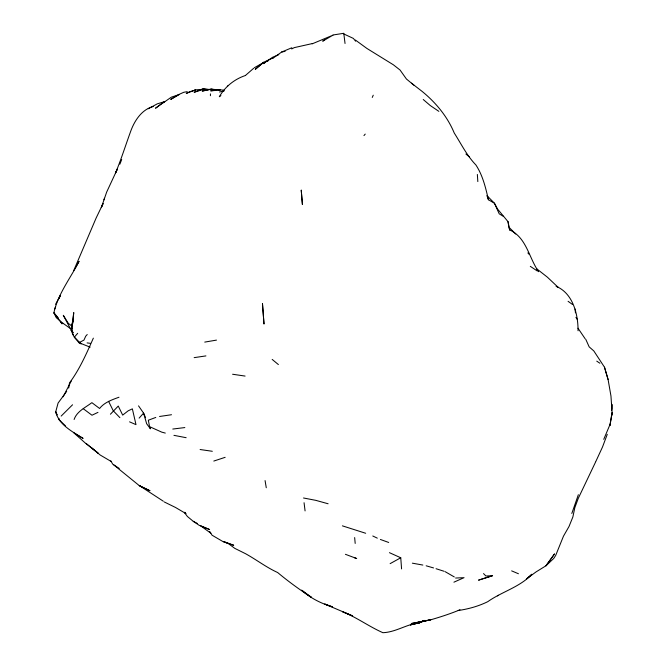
<?xml version="1.0" encoding="UTF-8"?>
<svg xmlns="http://www.w3.org/2000/svg" width="666" height="666" viewBox="0 0 666 666"><rect width="100%" height="100%" fill="white"/><g stroke="black" fill="none" stroke-linecap="round" stroke-linejoin="round"><path stroke-width="1" d="M210.414 95.729L210.456 93.906M611.396 416.908L612.104 412.828L610.963 396.02L608.091 379.528L604.478 367.182L593.814 350.94L589.169 346.869L585.814 339.394M611.721 409.19L611.921 404.362L611.713 410.306M72.727 323.518L73.76 312.587L71.895 326.223M68.715 388.095L69.497 382.917C79.595 369.414 86.53 353.48 93.348 338.145M153.546 106.435C141.775 109.324 134.365 120.846 130.536 131.718C125.516 145.513 121.129 159.499 115.509 173.035L117.432 168.931L106.668 192.083L101.324 207.601L103.105 203.546L96.17 217.94L73.793 270.388L79.079 261.322C70.438 278.271 57.95 293.931 53.896 312.812L56.269 317.682L60.623 321.353M71.903 326.44L73.202 319.93L71.703 325.599L72.403 333.658L73.402 335.031L71.162 330.153L71.528 328.188M73.027 332.55L71.162 330.153L71.528 328.296M578.346 494.705L571.811 513.478M103.946 199.825L104.47 198.277M609.773 425.066L603.746 439.344M607.267 434.324L602.514 446.994L595.895 461.338M119.872 164.194L121.703 159.507M54.462 309.507L55.636 306.726M59.141 298.376L60.306 295.596L55.586 304.304M372.261 97.444L373.251 95.205M595.679 461.813L578.263 498.384L574.816 507.692L572.868 516.982L569.03 526.473L563.469 536.18L555.66 555.494L553.746 558.433L546.012 565.742L536.022 571.936L526.406 578.979L531.709 574.308M74.109 419.488C76.806 411.355 85.489 407.525 91.875 402.655L99.6 408.483C104.237 402.43 112.038 399.758 118.973 397.236M63.137 396.794L71.262 381.019M66.683 391.358L58.075 403.072L55.736 411.779C58.6 424.675 72.769 431.876 83.092 438.419L73.685 432.717L85.265 443.015L98.052 453.105L86.239 443.556M245.255 75.558C234.282 79.287 225.116 86.713 219.322 96.737L220.896 95.596M285.098 51.415L281.901 51.915L291.808 47.777L291.691 48.943L294.297 47.619L312.204 43.598M110.423 414.219L118.265 406.06L122.686 415.118L128.138 410.839L132.359 408.841L135.989 424.642L129.562 421.844M363.952 135.606L365.226 134.091M77.681 333.308L74.342 337.171L78.979 342.715L90.143 347.144M139.127 418.131L143.581 413.12L138.528 405.86M61.155 416.092L72.552 404.778M87.229 334.523L85.706 336.205L83.958 340.093L78.979 342.715M531.851 574.325C519.78 587.162 501.889 591.683 487.77 601.673C478.471 606.26 468.381 609.024 458.2 610.522C449.084 614.202 439.71 617.199 430.269 619.938M245.496 75.424L253.696 68.265M263.594 62.288L255.336 69.297L263.594 62.288L272.968 57.942M324.342 39.927L322.71 41.175L332.975 35.165L312.204 43.831M163.786 102.031L155.528 108.233L164.702 101.598L157.259 103.854L148.243 108.758M163.378 102.706L171.312 97.186L179.345 94.48L170.729 99.392L178.546 94.63L183.716 92.299L187.254 91.658M227.314 86.264L227.78 85.914M272.577 58.491L282.026 51.765M58.35 317.998L53.896 312.812L61.98 323.751L62.804 323.185M265.051 62.612L263.295 63.645L272.677 57.218L278.821 54.654M266.808 61.572L268.573 60.539M254.379 67.716L263.728 62.421M390.134 563.636L400.757 557.767L401.573 568.914M186.264 93.465L189.502 91.791L195.438 90.002L186.505 93.298M97.969 412.379L91.975 415.234L83.25 408.699M458.2 610.522L459.956 609.706M453.921 582.176L464.044 577.672L455.586 578.038M422.76 621.112L420.088 622.127L422.977 621.195M155.786 417.44L148.343 420.213L149.559 426.64L161.738 432.134L165.301 433.083M492.574 575.69L478.663 580.111L492.574 575.69L485.905 575.998L483.524 573.576M213.811 461.055L225.15 457.326M201.815 89.893L194.156 92.266L203.005 88.803L209.141 89.61M422.269 621.22L425.066 620.396L419.78 622.668L410.522 624.825L419.78 622.668C406.834 624.05 395.862 632.225 382.908 632.7C369.106 626.614 356.826 617.432 342.749 611.829L352.639 615.917L324.725 604.029L332.309 606.784C320.995 603.463 310.373 598.11 301.623 590.101M420.413 621.769L411.064 624.367L430.677 619.705L411.28 623.551L429.911 620.021M410.522 624.825L419.538 622.743M219.514 92.008L224.142 90.942M178.546 94.63L179.345 94.48M204.745 342.099L216.475 340.11M333.05 34.982L343.781 33.3L345.038 43.49M194.156 357.642L205.927 355.902M159.549 416.475L171.503 414.735M172.777 429.046L184.84 427.572M216.4 90.385L210.647 90.834L219.93 89.793L224.009 90.226M218.315 90.235L220.238 90.085L211.239 89.102L202.223 91.084L211.48 89.102L213.353 89.544M194.963 89.877L202.755 89.369M207.459 89.594L202.722 89.186L213.162 89.544M87.113 342.898L90.534 343.348M200.108 449.525L212.312 451.282M232.592 374.242L245.088 376.074M303.513 497.993L315.809 500.349L328.113 503.771M412.362 563.17L422.843 565.059M173.934 435.339L186.155 437.704M426.165 565.792L433.549 567.94M342.399 525.849L365.676 533.266M436.039 568.714L444.097 571.278M380.394 539.468L388.694 542.465M354.47 557.708L356.71 558.541L345.421 554.303M511.646 570.87L518.439 573.742M389.435 552.672L400.757 557.767M556.102 286.338C572.885 293.14 578.196 314.294 578.046 330.761M343.939 34.024L353.371 38.42L355.611 41.192M372.777 535.988L377.306 538.145M139.236 485.589L149.858 490.709L139.236 485.589L113.853 464.976M164.202 501.923L175.524 507.475L185.997 513.636L184.732 512.221M509.607 229.928L509.706 229.978C526.556 237.529 528.879 257.817 538.619 271.703L536.804 268.864L547.385 277.173L557.983 287.179L556.684 286.438M445.113 571.644L454.312 576.947M184.482 512.587L187.396 516.483L193.248 521.32L197.327 523.443M487.179 196.387L488.428 199.742L494.438 203.238L497.718 209.232L508.025 221.661L508.824 227.081L515.7 234.016M111.105 461.438L100.133 454.978L91.65 447.843M503.579 216.483L499.217 213.836L494.438 203.238L486.871 195.546M139.718 485.822L163.295 501.198M119.256 468.439L112.729 464.185L110.797 460.822M530.294 266.342L537.146 270.887M596.753 361.13L599.866 363.228M193.248 521.32L199.176 525.316L209.574 529.553L200.408 525.665L210.831 533.2L212.021 535.181L223.46 541.874L233.716 545.254L223.942 541.708L228.055 543.348L234.782 548.359L245.654 553.762C256.527 559.773 266.358 567.399 277.647 572.527C288.436 581.543 299.717 589.735 311.53 597.402L302.447 590.709M71.836 329.553L60.623 321.586L61.98 323.751M568.081 301.315L572.485 304.462M78.521 341.991L81.135 343.889L74.342 337.171L72.403 333.658M438.861 111.355L430.269 105.544L423.235 99.5M68.357 323.385L72.452 326.498M355.394 40.035L366.883 48.427L393.365 64.793L400.058 70.03L406.41 78.988L413.911 85.181M411.463 83.167L421.928 91.25C435.706 102.447 447.444 116.55 454.254 133.042C461.23 143.931 466.808 155.569 475.907 164.968C482.792 175.441 485.631 187.704 488.428 199.742M465.892 154.021L469.347 156.843M272.178 359.415L278.388 364.568M58.575 418.406L59.441 420.179L65.368 425.782M119.888 417.649L113.253 410.78L108.591 401.348M527.863 252.914L528.821 254.104M71.162 330.153L73.052 332.525M578.005 328.221L585.181 338.811M209.698 531.46L210.831 533.2M575.932 317.332L577.172 319.272M68.157 323.068L63.303 315.309L70.205 328.271M56.968 414.577L55.736 411.779L57.051 415.018M58.616 418.306L59.441 420.179M145.588 417.732L143.581 413.12L146.645 423.726L150.416 428.812L149.609 426.973M509.115 228.047L509.706 229.978L508.025 221.661M608.091 379.528L604.478 367.182M71.703 325.599L72.211 328.43M265.076 480.586L266.267 487.745M304.062 502.722L305.078 510.922M354.653 537.57L355.194 543.431M575.124 309.016L575.441 312.853M477.356 174.459L477.83 181.577M612.104 412.828L609.898 425.541L612.104 412.828M554.445 554.037L546.012 565.742L554.445 554.037M498.285 595.346L497.602 595.745L498.285 595.346M302.414 204.537L301.248 190.21L302.414 204.537M263.994 323.876L262.479 303.679L263.994 323.876"/></g></svg>
